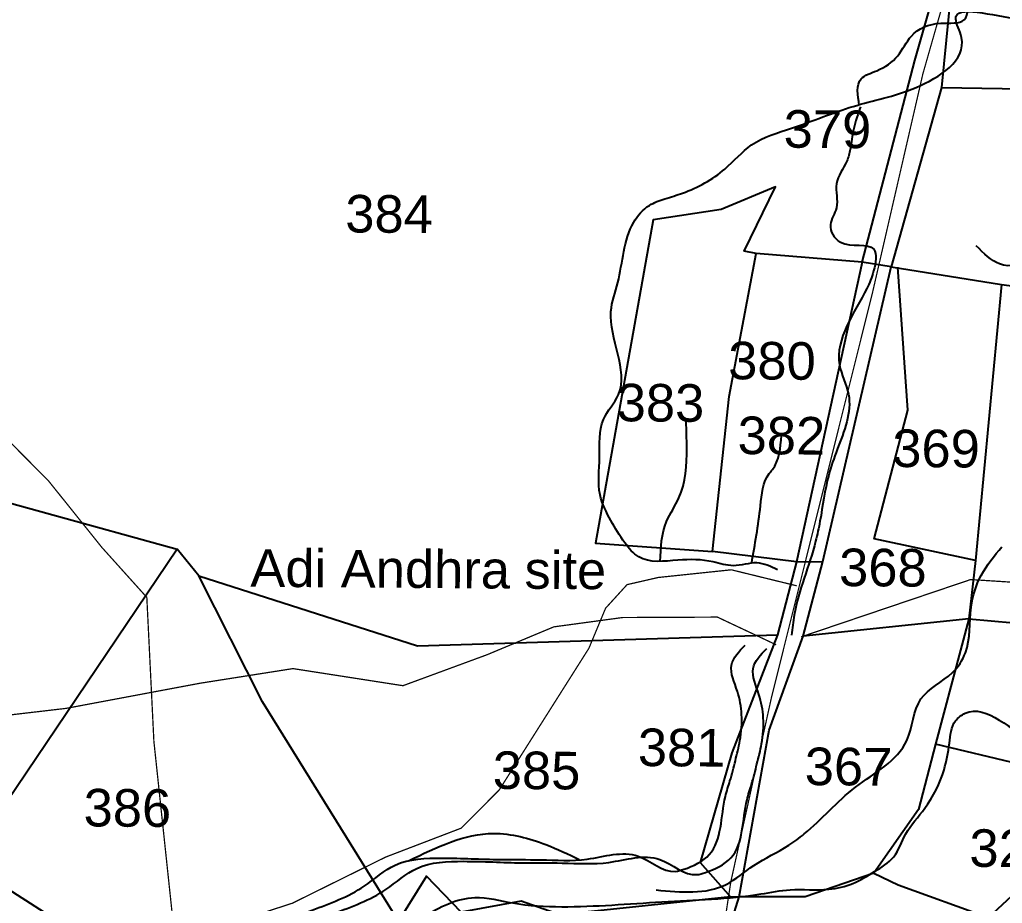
# Model space of a CAD drawing. Header units: feet. Extents: x 771226 to 784782, y 1581874 to 1591734.
# Drawn here: x 779789 to 780568, y 1586395 to 1587095 of the extents above; entities that cross this region are included whole.
import ezdxf
from ezdxf.enums import TextEntityAlignment as Align

# ---------------------------------------------------------------- set-up
doc = ezdxf.new("R2010")
doc.units = ezdxf.units.FT
doc.header["$LTSCALE"] = 15
doc.header["$MEASUREMENT"] = 0
doc.linetypes.add('HIDDEN2', pattern=[0.1875, 0.125, -0.0625])
for name, color, linetype in [('PLOT', 7, 'Continuous'), ('PLOT NO', 7, 'Continuous'), ('ROADS', 6, 'Continuous'), ('TANKS-STREAM', 4, 'Continuous')]:
    doc.layers.add(name, color=color, linetype=linetype)
doc.styles.get("Standard").update_dxf_attribs({"font": 'arial.ttf'})
doc.linetypes.add('DOTS', pattern='A,1e-06,-3,["●",Standard,S=3,R=0,X=-1.25,Y=-1.25],-3', length=6.000001)

msp = doc.modelspace()

# ---------------------------------------------------------------- linework, layer by layer
at = {"layer": 'PLOT', "lineweight": -3}
for points in [[(780527.28, 1587116.91), (780519.8, 1587041.77), (780824.63, 1587036.77), (780930.62, 1587001.15), (781000.31, 1587203.52), (780886.48, 1587190.34), (780865.68, 1587242.57)], [(780519.8, 1587041.77), (780479.85, 1586899.55), (780457.01, 1586903.16), (780498.75, 1587063.16), (780527.44, 1587164.1)], [(780404.99, 1586665.44), (780425.74, 1586665.8), (780479.85, 1586899.55), (780567.5, 1586885.37), (780750.47, 1586861.13), (780824.63, 1587036.77)], [(780457.01, 1586903.16), (780372.9, 1586910), (780363.38, 1586911.94), (780388.31, 1586962.91), (780345.08, 1586944.89), (780291.27, 1586936.8), (780245.53, 1586680.39), (780338.3, 1586673.72), (780351.39, 1586796.55), (780372.9, 1586910)], [(780457.01, 1586903.16), (780404.99, 1586665.44), (780338.3, 1586673.72)], [(780567.5, 1586885.37), (780546.98, 1586666.68), (780466.59, 1586683.68), (780493.13, 1586785.77), (780485.32, 1586899.27)], [(780541.63, 1586620.43), (780701.14, 1586606.02), (780700.68, 1586647.02), (780711.23, 1586643.17), (780725.14, 1586662.51), (780829, 1586655.2), (780844.06, 1586680.7), (780842.75, 1586707.89), (780855.25, 1586728.49), (780864.08, 1586726.42), (780876.23, 1586769.41), (780843.67, 1586776.48), (780868.14, 1586843.16)], [(779603.24, 1586761.24), (779913.56, 1586675.49), (779745.88, 1586427.41), (779578.62, 1586534.29), (779441.67, 1586344.35), (779348.52, 1586203.06), (779176.33, 1586334.57)], [(780352.48, 1586399.8), (780217.16, 1586385.53), (780186.38, 1586396.53), (780138.88, 1586387.62), (780111.31, 1586416.32), (780089.08, 1586380.65), (779981.32, 1586554.45), (779930.8, 1586654.53), (779913.56, 1586675.49)], [(780404.99, 1586665.44), (780389.69, 1586607.63), (780353.61, 1586514.09), (780328.34, 1586427.06), (780352.48, 1586399.8), (780359.48, 1586399.75), (780383.25, 1586531.92), (780410.29, 1586606.64)], [(780546.98, 1586666.68), (780541.63, 1586620.43), (780410.29, 1586606.64), (780425.74, 1586665.8)], [(779930.8, 1586654.53), (780104.17, 1586598.8), (780389.69, 1586607.63)], [(780541.63, 1586620.43), (780515.15, 1586520.82), (780501.75, 1586469.22), (780466.33, 1586418.7), (780411.83, 1586399.8), (780359.48, 1586399.75)], [(780466.33, 1586418.7), (780485.6, 1586409.37), (780557.09, 1586383.61), (780605.19, 1586428.19), (780638.57, 1586429.01), (780639.91, 1586419.88), (780689.35, 1586456.03), (780581.43, 1586504.99), (780515.15, 1586520.82)], [(779441.67, 1586344.35), (779726.39, 1586230.4), (779906.04, 1586169.58), (779934.95, 1586328.94), (779838.08, 1586368.53), (779745.88, 1586427.41)], [(780328.08, 1586299.6), (780359.48, 1586399.75)]]:
    msp.add_lwpolyline(points, dxfattribs=at)
at = {"layer": 'ROADS', "linetype": 'HIDDEN2', "lineweight": -3, "ltscale": 10, "const_width": 1}
for points in [[(780813.45, 1588169.48), (780760.3, 1588114.56), (780703.86, 1587965.78), (780654.34, 1587767.33), (780626.46, 1587638.29), (780603.29, 1587607.75), (780598.13, 1587511.35), (780603.13, 1587465.32), (780586.75, 1587349.32), (780556.2, 1587259.88), (780550.94, 1587212.56), (780505.14, 1587052.59), (780464.96, 1586878.14), (780384.95, 1586557.72), (780352.74, 1586411.65), (780330.75, 1586267.26), (780280.31, 1586119.28), (780260.57, 1586061.07), (780258.67, 1586021.85), (780286.38, 1585983.85), (780315.81, 1585951.65), (780303.43, 1585920.79), (780271.4, 1585896.14), (780242.91, 1585879.85)], [(779237.25, 1587241.61), (779317.34, 1587206.42), (779415.84, 1587130.97), (779456.62, 1587094.32), (779499.21, 1587068.04), (779530.89, 1587053.39), (779560.3, 1587029.21), (779646.84, 1586924.12), (779699.55, 1586842.68), (779811.54, 1586729.7), (779853.94, 1586676.87), (779889.5, 1586637.37), (779895.11, 1586523.23), (779910.47, 1586378.56), (779921.92, 1586340.8)], [(781250.84, 1587174.81), (781166.67, 1587086.5), (781130.83, 1587042.63), (781104.98, 1586975.89), (781068.59, 1586948.72), (781052.34, 1586946.34), (781035.34, 1586953.94), (781030.87, 1586970.18), (781018.48, 1586983.98), (780979.56, 1586979.63), (780957.12, 1586983.53), (780940.54, 1586993.62), (780924.3, 1586992.07), (780803.02, 1586850.22), (780701.97, 1586752.61), (780622.69, 1586655.14), (780608.58, 1586647.29), (780543.03, 1586651.49), (780408.56, 1586606.03)], [(779921.93, 1586341.45), (779934.42, 1586360.2), (779954.06, 1586378.26), (780004.92, 1586394.8), (780078.94, 1586431.39), (780138.95, 1586454.36), (780169.09, 1586484.69), (780240.19, 1586596.98), (780253.42, 1586628.73), (780270.46, 1586647.45), (780295.22, 1586653.13), (780353.17, 1586659.22), (780405.12, 1586646.51)]]:
    msp.add_lwpolyline(points, dxfattribs=at)
at = {"layer": 'ROADS', "linetype": 'DOTS', "lineweight": -3, "ltscale": 0.5, "const_width": 1}
msp.add_lwpolyline([(779574.45, 1586527.74), (779699.89, 1586534.64), (779825.37, 1586549.31), (779931.88, 1586569.29), (780005.46, 1586580.87), (780092.7, 1586567.31), (780159.46, 1586591.89), (780212.36, 1586613.97), (780266.89, 1586621.37), (780342.12, 1586621.71), (780388.67, 1586599.79)], dxfattribs=at)
at = {"layer": 'TANKS-STREAM', "lineweight": -3}
for points in [[(781094.55, 1587523), (781091.62, 1587514.43), (781092.98, 1587502.96), (781106.49, 1587486.39), (781112.88, 1587477.74), (781119.26, 1587466.24), (781120.62, 1587455.48), (781121.9, 1587433.98), (781123.28, 1587425.37), (781127.5, 1587413.17), (781127.36, 1587393.11), (781117.73, 1587350.19), (781115.51, 1587339.46), (781114.04, 1587334.46), (781095.3, 1587321.27), (781085.17, 1587308.44), (781085.13, 1587303.43), (781095.8, 1587290.46), (781101.38, 1587266.78), (781105.55, 1587247.41), (781110.46, 1587232.33), (781114.66, 1587217.97), (781118.84, 1587200.03), (781115.19, 1587190.03), (781107.94, 1587180.05), (781101.32, 1587156.45), (781099.72, 1587132.82), (781096.61, 1587092.36), (781097.23, 1587078.03), (781090.57, 1587047.98), (781088.27, 1587027.94), (781080.27, 1587010.8), (781073.74, 1587000.82), (781064.27, 1586979.39), (781032.19, 1586905.44), (781022.02, 1586887.6), (781016.2, 1586875.46), (780988.09, 1586856.31), (780972.1, 1586825.62), (780963.39, 1586811.35), (780955.3, 1586782.04), (780950.91, 1586769.89), (780922.49, 1586708.8), (780908.68, 1586682.39), (780911.45, 1586668.76), (780896.28, 1586652.38), (780886.86, 1586639.56), (780898.96, 1586625.86), (780892.42, 1586614.44), (780882.36, 1586610.93), (780877.99, 1586601.65), (780881.51, 1586591.59), (780871.33, 1586573.04), (780892.72, 1586556.03), (780886.04, 1586524.55), (780878, 1586503.12), (780871.47, 1586491.7), (780857.67, 1586466.72), (780841.04, 1586448.21), (780822.3, 1586434.73), (780786.93, 1586402.74), (780748.12, 1586391.55), (780736.58, 1586383.75), (780714.31, 1586378.17), (780736.26, 1586345.29), (780725.32, 1586320.29), (780716.56, 1586298.86), (780717.06, 1586291.86), (780712.04, 1586266.65), (780715.53, 1586253.73), (780719.73, 1586237.94), (780723.25, 1586228.61), (780723.21, 1586223.59), (780710.74, 1586184.28), (780688.52, 1586185.87), (780651.84, 1586171.79), (780630.26, 1586163.35), (780605.12, 1586158.51), (780583.57, 1586153.64), (780557.08, 1586160.99), (780523.42, 1586168.39), (780491.91, 1586175.06), (780454.7, 1586188.21), (780434.77, 1586209.13), (780431.45, 1586211.95), (780384.1, 1586210.13), (780333.86, 1586205.47), (780296.49, 1586194.99), (780256.94, 1586180.93), (780230.28, 1586163.21), (780212.91, 1586141.84), (780164.57, 1586127.48), (780119.94, 1586105.58), (780096.26, 1586103.6), (780039.39, 1586074.62), (780014.89, 1586058.32), (780000.42, 1586040.51), (779972.25, 1586012.05), (779967.86, 1586000.62), (779954.57, 1585969.54), (779937.31, 1585962.49), (779914.29, 1585953.34), (779884.1, 1585944.95), (779855.33, 1585933.69), (779822.96, 1585919.59), (779816.39, 1585903.88), (779806.91, 1585881.02), (779803.94, 1585866.71), (779814.44, 1585829.38), (779814.25, 1585802.16), (779807.57, 1585769.97), (779804.55, 1585748.5), (779793.71, 1585737.11), (779797.89, 1585719.58), (779796.24, 1585689.5), (779796.16, 1585678.04)], [(780389.79, 1586659.28), (780373.43, 1586664.65), (780354.67, 1586662.45), (780338.88, 1586665.48), (780310.78, 1586666.85), (780279.75, 1586669.4), (780268.7, 1586680.6), (780257.69, 1586698.22), (780249.05, 1586718.76), (780248.67, 1586748.59), (780251.81, 1586778.41), (780263.66, 1586798.21), (780257.68, 1586864.19), (780263.11, 1586886.97), (780275.74, 1586934.85), (780288.14, 1586948.22), (780300.47, 1586953.39), (780314.56, 1586957.98), (780348.08, 1586977.05), (780369.3, 1586996.2), (780401.02, 1587009.44), (780449.75, 1587026.65), (780499.77, 1587041.81), (780535.77, 1587081.34), (780531.19, 1587095.99), (780580.97, 1587096.23), (780607.34, 1587097.8), (780640.8, 1587108.1), (780669.58, 1587120.18), (780709.54, 1587138.04), (780733.66, 1587153.66), (780785.16, 1587186.38), (780822.18, 1587203.09), (780845.7, 1587216.38), (780871.55, 1587227.9), (780869.35, 1587248.98), (780857.74, 1587263.68), (780845.59, 1587285.41), (780845.75, 1587307.64), (780848.8, 1587325.75), (780873.45, 1587333.19), (780882.19, 1587325.52), (780899.7, 1587317.21), (780923.08, 1587310.03), (780954.7, 1587309.22), (780964.13, 1587316.76), (780976.76, 1587354.4), (780982.28, 1587390.05), (780986.03, 1587423.36), (780973.58, 1587485.46)], [(780454.7, 1587027.43), (780456.09, 1587048.5), (780468.55, 1587055.03), (780485.19, 1587066.9), (780496.06, 1587082.53), (780519.3, 1587092.7), (780537.94, 1587095.46), (780544.34, 1587113.41), (780546.01, 1587115.88), (780541.54, 1587128.31), (780568.31, 1587168.62), (780560.17, 1587190.33), (780564.47, 1587213.86), (780567.11, 1587235.74), (780571.44, 1587262.99), (780580.63, 1587276.15), (780593.81, 1587266.55), (780595.49, 1587270.68), (780598.44, 1587277.27), (780612.9, 1587274.69), (780657.53, 1587265.28), (780670.33, 1587261.47), (780679.35, 1587249.84), (780691.34, 1587248.1), (780698.37, 1587247.64), (780721.88, 1587236.32), (780745.44, 1587232.43), (780787.41, 1587227.29), (780813.87, 1587223.8), (780831.25, 1587224.51), (780852.8, 1587228.9), (780867.81, 1587244.51), (780869.93, 1587251.52)], [(779900.47, 1586126.3), (779904.2, 1586117.19), (779908.36, 1586116.03), (779925.8, 1586118.55), (779935.34, 1586127.19), (779952.46, 1586136.91), (779966.96, 1586151.19), (779968.96, 1586166.69), (779972.11, 1586184.08), (779982.07, 1586199.91), (779988.97, 1586211.21), (780003.21, 1586234.1), (780009.37, 1586248.82), (780012.88, 1586263.18), (780009.55, 1586273.8), (780003.54, 1586282.54), (779994.49, 1586289.04), (779982.61, 1586293.56), (779984.11, 1586312.63), (780001.29, 1586330.9), (780021.83, 1586341.66), (780038.28, 1586353.12), (780077.25, 1586366.48), (780108.75, 1586383.97), (780149.78, 1586399.35), (780179.76, 1586395.05), (780218.62, 1586392.06), (780298.13, 1586395.91), (780376.61, 1586402.18), (780399.83, 1586405.42), (780430.52, 1586405.89), (780449.66, 1586410.52), (780466.77, 1586419.94), (780481.86, 1586431.42), (780491.54, 1586449.74), (780506.68, 1586470.08), (780521.9, 1586500.63), (780526.14, 1586521.71), (780531.04, 1586539.39), (780538.59, 1586545.47), (780595.05, 1586523.96), (780634.58, 1586520.28), (780661.07, 1586503.06), (780684.22, 1586498.13), (780694.53, 1586509.64), (780707.17, 1586558.1), (780709.34, 1586575.11), (780708.76, 1586590.11), (780702.11, 1586614.68), (780706, 1586670.13), (780727.25, 1586684.97), (780752.65, 1586709.32), (780785.54, 1586730.89), (780821.9, 1586759.93), (780843.83, 1586774.76), (780850.14, 1586799.93), (780863.97, 1586826.4), (780873.71, 1586841.67), (780884.03, 1586853.86), (780914.85, 1586872.04), (780910.98, 1586904.77), (780918.07, 1586942.87), (780919.58, 1586963.98), (780889.11, 1586995.53), (780853.72, 1587007.36), (780829.87, 1587009.57), (780791.74, 1587019.37), (780724.69, 1586989.86), (780693.84, 1586967.6), (780623.99, 1586928.57), (780565.83, 1586901.73), (780547.51, 1586916.16)], [(780455.7, 1587026.33), (780450.26, 1587009.12), (780447.49, 1586992.55), (780444.77, 1586983.28), (780436.67, 1586965.43), (780436.54, 1586946.19), (780431.8, 1586932.95), (780439.67, 1586918.96), (780466.2, 1586913.47), (780466.08, 1586896.22), (780460.67, 1586882.33), (780438.98, 1586821.73), (780446.13, 1586798.46), (780437.19, 1586754.73), (780430.4, 1586734.21), (780423.51, 1586697.77), (780420.07, 1586681.87), (780403.05, 1586623.34), (780400.95, 1586607.43)], [(780293.57, 1586405.32), (780349.14, 1586409.76), (780370.98, 1586424.68), (780398.86, 1586440.76), (780411, 1586449.72), (780451.7, 1586486.82), (780492.41, 1586523.92), (780503.62, 1586556.78), (780528.52, 1586577.71), (780538.89, 1586593.32), (780543.37, 1586629.46), (780551.39, 1586654.73), (780567.85, 1586677.53)], [(779806.65, 1585881.54), (779795.78, 1585892.55), (779788.24, 1585896.8), (779779.1, 1585913.68), (779796.85, 1585925.32), (779807.84, 1585931.97), (779818.05, 1585947.87), (779823.36, 1585985.66), (779826.84, 1586001.61), (779832.07, 1586027.63), (779839.85, 1586057), (779848.33, 1586066.18), (779864.49, 1586090.45), (779887.58, 1586131.87), (779899.39, 1586135.99), (779908.87, 1586167.87), (779909.05, 1586193.09), (779909.17, 1586210.74), (779907.65, 1586234.29), (779908.05, 1586293.42), (779914.1, 1586316.92), (779930.23, 1586336.98), (779948.02, 1586353.67), (779957.33, 1586361.17), (779975.92, 1586371.12), (780020.65, 1586389.31), (780062.03, 1586408.35), (780086.55, 1586424.99), (780123.62, 1586430.62), (780169.9, 1586429.45), (780201.88, 1586429.23), (780238.92, 1586429.81), (780279.34, 1586432.05), (780308.71, 1586420.08), (780315.45, 1586421.71), (780335.72, 1586433.41), (780348.48, 1586479.47), (780352.12, 1586491.87), (780356.38, 1586507.82), (780360.04, 1586523.77), (780361.37, 1586544.46), (780357.95, 1586562.83), (780353.35, 1586583.57), (780364.13, 1586599.47)], [(779823.78, 1585878.95), (779812.92, 1585889.96), (779805.37, 1585894.21), (779796.23, 1585911.09), (779813.99, 1585922.73), (779824.98, 1585929.38), (779835.19, 1585945.28), (779840.5, 1585983.07), (779843.98, 1585999.02), (779849.21, 1586025.04), (779856.99, 1586054.41), (779865.47, 1586063.6), (779881.63, 1586087.86), (779904.72, 1586129.28), (779916.53, 1586133.4), (779926.01, 1586165.28), (779926.18, 1586190.5), (779926.31, 1586208.15), (779924.79, 1586231.7), (779925.18, 1586290.83), (779931.24, 1586314.33), (779947.37, 1586334.39), (779965.16, 1586351.08), (779974.47, 1586358.58), (779993.06, 1586368.54), (780037.79, 1586386.72), (780079.17, 1586405.76), (780103.69, 1586422.4), (780140.76, 1586428.03), (780187.04, 1586426.86), (780219.02, 1586426.64), (780256.06, 1586427.22), (780296.47, 1586429.46), (780325.85, 1586417.49), (780332.59, 1586419.12), (780352.86, 1586430.82), (780365.62, 1586476.88), (780369.26, 1586489.28), (780373.52, 1586505.23), (780377.18, 1586521.18), (780378.51, 1586541.88), (780375.09, 1586560.24), (780370.49, 1586580.98), (780381.26, 1586596.88)]]:
    msp.add_spline(points, degree=3, dxfattribs=at)
at = {"layer": 'TANKS-STREAM', "lineweight": -3, "ltscale": 5}
for points in [[(780296.69, 1586665.92), (780301.82, 1586697.58), (780311.64, 1586716.18), (780317.85, 1586755.97), (780317.33, 1586776.63)], [(780369.32, 1586664.49), (780376.27, 1586709.98), (780383.3, 1586735.61), (780385.75, 1586738.66), (780392.92, 1586765.68)], [(780708.58, 1586567.61), (780726.27, 1586561.07), (780733.74, 1586543.13), (780724.4, 1586511.75), (780723.29, 1586487.81), (780699.75, 1586454.42), (780673.25, 1586433.56), (780635.38, 1586416.56), (780624.04, 1586403.01), (780623.67, 1586383.92), (780623.07, 1586356.66), (780611.73, 1586344.22), (780598.53, 1586318.76), (780581.44, 1586298.61), (780556.45, 1586277.45), (780473.02, 1586272.47), (780405.28, 1586278.17), (780387.21, 1586295.74), (780375.33, 1586287.19), (780354.41, 1586290.04), (780348.23, 1586300.26), (780313.19, 1586282.18), (780289.19, 1586279.81), (780259.47, 1586255.81), (780246.88, 1586254.39), (780229.97, 1586265.62), (780214.16, 1586263.38), (780180.92, 1586278.54), (780165.1, 1586279.49), (780176.49, 1586266.41), (780174.99, 1586256.25), (780177.88, 1586230.73), (780169.21, 1586210.5), (780163.91, 1586195.58), (780154.11, 1586190.7), (780144.14, 1586180.43), (780126.3, 1586179.97), (780111.16, 1586165.14), (780107.99, 1586154.57), (780096.5, 1586129.34), (780068.67, 1586113.41), (780053.1, 1586110.23), (780011.65, 1586084.38), (780005, 1586065.5), (779991.39, 1586070.94), (779987.16, 1586057.65), (779974.32, 1586037.11), (779965.23, 1586016.62), (779962.96, 1585986.12)], [(780097.17, 1586428.38), (780164.65, 1586450.17), (780206.11, 1586441.27), (780232.56, 1586429.58)]]:
    msp.add_spline(points, degree=3, dxfattribs=at)

# ---------------------------------------------------------------- texts
at = {"layer": 'PLOT NO', "lineweight": -3}
for s, height, p in [('379', 29.8, (780429.43, 1587008.66)), ('384', 29.8, (780081.69, 1586941.43)), ('380', 29.8, (780385.44, 1586825)), ('383', 29.8, (780297, 1586791.68)), ('382', 29.8, (780392.92, 1586765.68)), ('369', 29.8, (780515.6, 1586755.42)), ('Adi Andhra site ', 29.8005, (780118.57, 1586659.65)), ('368', 29.8, (780473.44, 1586660.97)), ('381', 29.8, (780313.78, 1586518.27)), ('385', 29.8, (780198.68, 1586500.15)), ('367', 29.8, (780446.2, 1586503.16)), ('386', 29.8, (779874.13, 1586470.42)), ('328', 29.8, (780576.81, 1586438.35))]:
    msp.add_text(s, height=height, rotation=359.60009, dxfattribs=at).set_placement(p, align=Align.MIDDLE_CENTER)

doc.saveas('drawing.dxf')
